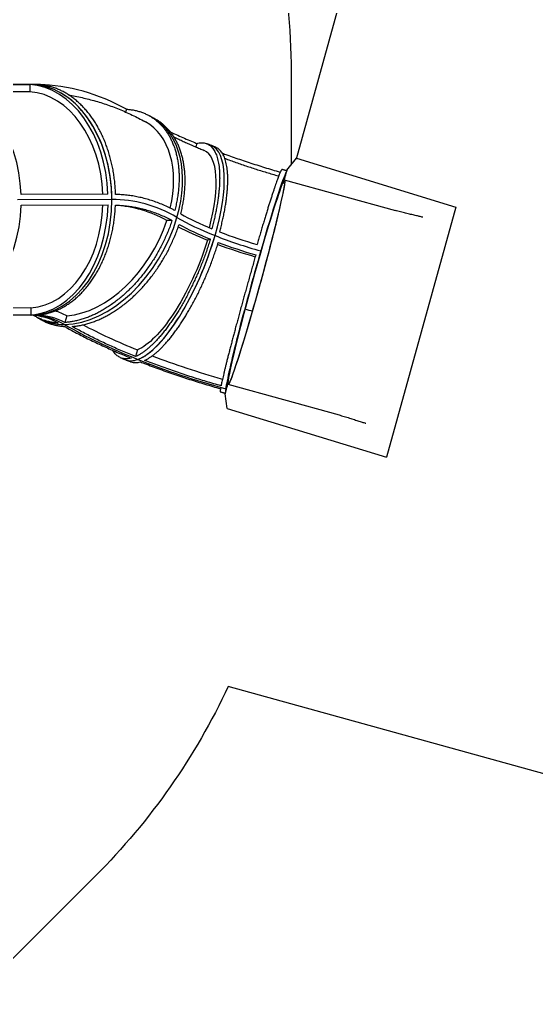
# Model space of a CAD drawing. Header units: millimetres. Extents: x -7616 to 421613, y 91067 to 341353.
# Drawn here: x 186994 to 188930, y 172607 to 176240 of the extents above; entities that cross this region are included whole.
import ezdxf

# ---------------------------------------------------------------- set-up
doc = ezdxf.new("R2010")
doc.units = ezdxf.units.MM
doc.header["$LTSCALE"] = 500
doc.header["$MEASUREMENT"] = 0
doc.linetypes.add('H0', pattern=[0.3, 0.2, -0.1])
doc.layers.add('e-plan', color=9, linetype='CONTINUOUS')

# ---------------------------------------------------------------- blocks, each defined once
blk = doc.blocks.new('A$C633402C3')
at = {"layer": 'e-plan'}
for p, q in [((113741.2, 84564), (113387.6, 84562.5)), ((113741.2, 84564), (113387.6, 84562.5)), ((113416, 84562.1), (113741.3, 84563.6)), ((113741.3, 84563.6), (113741.4, 84536.5)), ((113741.4, 84536.5), (113509.1, 84535.5)), ((114102.9, 84471.3), (114099.9, 84460.8)), ((114366.6, 84343.2), (114362.8, 84330.1)), ((114704, 84242.9), (114740.1, 84287.5)), ((114698.3, 84224.5), (114698.7, 84225.8)), ((114694.1, 84206.9), (115110.7, 84091.7)), ((114034, 84153.3), (113708.7, 84151.9)), ((114048.5, 84133.4), (113695, 84131.8)), ((114048.5, 84133.4), (113695, 84131.8)), ((113708.9, 84111.7), (114034.1, 84113.1)), ((115336.3, 84104), (115077.4, 83167.8)), ((114273.5, 84054.8), (114254.4, 84054.7)), ((114417.3, 83984.3), (114406.6, 83980.6)), ((114604.8, 83932), (114606, 83940.7)), ((114606, 83940.7), (114604.8, 83932)), ((113744.8, 83727.3), (113512.2, 83726.3)), ((113744.8, 83727.3), (113744.9, 83700.5)), ((113744.9, 83700), (113391.4, 83698.5)), ((113744.9, 83700), (113391.4, 83698.5)), ((113744.9, 83700.5), (113419.7, 83699.1)), ((113880.1, 83697.9), (113872.8, 83672.7)), ((114144.8, 83569.8), (114137.6, 83544.9)), ((114475, 83424.1), (114483.5, 83453.7)), ((114483.5, 83453.7), (114475, 83424.1)), ((114476.6, 83422.9), (114477, 83424.3)), ((114482.4, 83441.5), (114899, 83326.3)), ((114480.1, 83351), (114472.4, 83405.5))]:
    blk.add_line(p, q, dxfattribs=at)
for points in [[(112408.3, 87794), (114324.7, 90726.8), (115443.2, 89963.9), (116811, 89079.5), (116789.2, 89045.9), (116811.5, 89030.7), (114872.7, 86081.9), (114628.5, 85704.1), (114625.6, 85705.9), (114532, 85563.5, -0.097766), (114719.6, 84613.1), (114719.6, 84262.2)], [(116741.1, 81686), (114484.5, 82310.1, -0.087069), (113987.2, 81600.4), (113107.4, 80720.7, -0.013649), (113008.3, 80626.8, -0.359932), (110113.2, 79736.6), (109653.1, 79927.2, -0.045406), (109271.8, 80127.4, -0.112995), (108326.3, 80720.6), (107601.3, 81445.6, -0.023722), (107399.1, 81436), (106556.1, 81436, -0.414214), (104421.7, 83570.3), (104421.7, 84413.3, -0.204246), (105078, 85953.1, -0.043347), (105055.5, 86211.9), (105055.5, 87054.9, -0.355405), (106251.1, 88524.5, -0.21561), (107377.5, 89033.9), (108177.5, 89034, -0.334458), (109619.2, 87948.2, -0.047852), (110094.6, 87993.8), (111338.8, 87993.8, -0.099345), (112303.7, 87800.2)]]:
    blk.add_lwpolyline(points, format="xyb", dxfattribs=at)
for points in [[(114739.5, 84285.5), (115006.6, 85251.3), (117533.9, 84552.4)], [(114740.1, 84287.5), (115336.4, 84104.6)], [(114480.1, 83351), (115076.5, 83168)]]:
    blk.add_lwpolyline(points, dxfattribs=at)
for centre, major_axis, ratio, start_param, end_param in [((113403.6, 84130.5), (-1.9, 432), 0.707107, 4.758702, 6.236357), ((113743.1, 84132), (1.9, -432), 0.707107, 1.570796, 3.141593), ((113743.1, 84132), (-1.9, 432), 0.707107, 4.712389, 6.283185), ((113728.9, 84132), (1.9, -432), 0.707107, 1.617109, 3.094765), ((113761.1, 83232.1), (-5.9, 1331.5), 0.707107, 5.905507, 6.26391), ((113729.1, 84132), (1.8, -405), 0.707107, 1.620199, 3.09219), ((113986.9, 84064.6), (-216.7, -373.7), 0.653281, 1.936286, 3.141593), ((113986.9, 84064.6), (-216.7, -373.7), 0.653281, 1.936286, 3.141593), ((113973.7, 84072), (-203.2, -350.4), 0.653281, 2.009541, 3.154448), ((114260.9, 83934), (-160.2, -401.2), 0.332955, 1.861861, 3.141593), ((114260.9, 83934), (160.2, 401.2), 0.332955, 5.003453, 6.283185), ((114243.5, 83941), (-150.2, -376.1), 0.332955, 1.93224, 3.138911), ((114590.1, 83823.7), (115.2, 416.4), 0.03806, 0.147847, 1.296578), ((114698.9, 84224.3), (-4.8, -17.3), 0.03806, 4.71239, 6.283185), ((114699.3, 84225.6), (-4.8, -17.3), 0.03806, 3.22886, 4.71239), ((114590.1, 83823.7), (106.6, 385.5), 0.03806, 3.262253, 6.162523), ((114590.1, 83823.7), (-106.6, -385.5), 0.03806, 1.296578, 2.867375), ((114590.1, 83823.7), (-106.6, -385.5), 0.03806, 3.262255, 4.438171), ((114729.9, 84437.4), (864.8, -249.2), 0.270598, 4.742769, 4.751934), ((114729.9, 84437.4), (864.8, -249.2), 0.270598, 4.742769, 4.751934), ((114590.1, 83823.7), (-106.6, -385.5), 0.03806, 2.867375, 3.02093), ((113403.6, 84130.5), (1.9, -432), 0.707107, 0.046313, 1.523968), ((113728.9, 84131.7), (1.8, -405), 0.707107, 0.049403, 1.521394), ((113743.1, 84132), (1.9, -432), 0.707107, 0, 1.570796), ((113743.1, 84132), (1.9, -432), 0.707107, 0, 1.570796), ((113728.9, 84132), (1.9, -432), 0.707107, 0.046313, 1.523968), ((114052.5, 83233.4), (4, -900), 0.707107, 2.748894, 3.141593), ((114052.5, 83233.4), (4, -900), 0.707107, 2.748894, 3.141593), ((114038.4, 83251.8), (3.8, -860), 0.707107, 2.772151, 3.096564), ((114628.6, 84085.9), (-450.2, 129.7), 0.270598, 0.854458, 1.174937), ((115318.9, 84108.7), (15.3, 9.7), 0.992398, 5.454021, 5.485697), ((113986.9, 84064.6), (-216.7, -373.7), 0.653281, 0.36549, 1.936286), ((113986.9, 84064.6), (-216.7, -373.7), 0.653281, 0.36549, 1.936286), ((113973.7, 84072), (-203.2, -350.4), 0.653281, 0.414893, 1.886883), ((114623.3, 84067.4), (449.7, -129.6), 0.270598, 3.966536, 4.359235), ((114623.3, 84067.4), (-449.7, 129.6), 0.270598, 0.824944, 1.217643), ((114617.9, 84048.9), (450.2, -129.7), 0.270598, 4.009242, 4.329721), ((114260.9, 83934), (-160.2, -401.2), 0.332955, 0.291064, 1.861861), ((114260.9, 83934), (160.2, 401.2), 0.332955, 3.432657, 5.003453), ((114603.8, 84048.8), (-457.1, 131.7), 0.270598, 0.91593, 1.203924), ((114623.3, 84067.4), (449.7, -129.6), 0.270598, 4.359235, 4.751934), ((114623.3, 84067.4), (-449.7, 129.6), 0.270598, 1.217643, 1.610342), ((114628.6, 84085.9), (-450.2, 129.7), 0.270598, 1.247157, 1.567636), ((114609.9, 84045.9), (-457.1, 131.7), 0.270598, 1.2801, 1.59524), ((114617.9, 84048.9), (450.2, -129.7), 0.270598, 4.401941, 4.72242), ((114590.1, 83823.7), (115.2, 416.4), 0.03806, 1.296578, 2.867375), ((114590.1, 83823.7), (-106.6, -385.5), 0.03806, 4.438171, 6.008967), ((113766.5, 83250.6), (2.1, -475.7), 0.707107, 2.79095, 2.927451), ((114590.1, 83823.7), (-106.6, -385.5), 0.03806, 0.120661, 1.296578), ((114623.3, 84067.4), (1249.2, -359.9), 0.270598, 4.729378, 4.751934), ((114623.3, 84067.4), (-1249.2, 359.9), 0.270598, 1.587786, 1.610342), ((113747, 83232), (2.1, -468), 0.707107, 2.748894, 3.141593), ((113747, 83232), (2.1, -468), 0.707107, 2.748894, 3.141593), ((113732.9, 83232), (-2.1, 468.5), 0.707107, 5.920001, 6.236823), ((113761.1, 83232.1), (-2.1, 468.5), 0.707107, 5.933192, 6.253671), ((113986.9, 84064.6), (-216.7, -373.7), 0.653281, 0, 0.36549), ((113986.9, 84064.6), (-216.7, -373.7), 0.653281, 0, 0.36549), ((114508.1, 83667.8), (-864.8, 249.2), 0.270598, 0.824944, 1.217643), ((114508.1, 83667.8), (-864.8, 249.2), 0.270598, 0.824944, 1.217643), ((114501.3, 83693.1), (-826.4, 238.1), 0.270598, 0.906272, 1.203924), ((114260.9, 83934), (-160.2, -401.2), 0.332955, 0, 0.291064), ((114260.9, 83934), (160.2, 401.2), 0.332955, 3.141593, 3.432657), ((114508.1, 83667.8), (-864.8, 249.2), 0.270598, 1.217643, 1.610342), ((114508.1, 83667.8), (-864.8, 249.2), 0.270598, 1.217643, 1.610342), ((114507.4, 83690.2), (-826.4, 238.1), 0.270598, 1.268271, 1.59464), ((114590.1, 83823.7), (-106.6, -385.5), 0.03806, 6.008967, 6.162525), ((114477.3, 83422.8), (-4.8, -17.3), 0.03806, 4.71239, 6.19592), ((114590.1, 83823.7), (115.2, 416.4), 0.03806, 2.867375, 2.993748), ((114477.6, 83424.1), (4.8, 17.3), 0.03806, 0, 1.570797)]:
    blk.add_ellipse(centre, major_axis=major_axis, ratio=ratio, start_param=start_param, end_param=end_param, dxfattribs=at)
for points, knots in [([(113798.9, 84562.4), (113795.1, 84562.6), (113791.2, 84562.8), (113783.5, 84563.2), (113779.7, 84563.4), (113772, 84563.6), (113768.1, 84563.7), (113760.4, 84563.9), (113756.6, 84564), (113748.9, 84564), (113745, 84564), (113741.2, 84564)], [0.24190226, 0.24190226, 0.24190226, 0.24190226, 0.25117478, 0.25117478, 0.2604473, 0.2604473, 0.26971981, 0.26971981, 0.27899233, 0.27899233, 0.28826485, 0.28826485, 0.28826485, 0.28826485]), ([(114062.3, 84151.8), (114062.3, 84152.4), (114062.3, 84153), (114062.1, 84160.5), (114061.7, 84167.6), (114060.8, 84181.7), (114060.3, 84188.9), (114058.9, 84203.2), (114058, 84210.3), (114056.1, 84224.6), (114055, 84231.7), (114052.6, 84245.7), (114051.2, 84252.6), (114048.4, 84266.2), (114046.8, 84272.9), (114043.6, 84285.9), (114041.9, 84292.3), (114038.3, 84304.6), (114036.4, 84310.8), (114032.3, 84323.3), (114030.1, 84329.6), (114025.5, 84342.2), (114023, 84348.4), (114017.8, 84360.8), (114015.1, 84367), (114009.5, 84379), (114006.5, 84384.9), (114000.5, 84396.5), (113997.4, 84402.2), (113991, 84413.1), (113987.8, 84418.4), (113981.2, 84428.7), (113977.9, 84433.6), (113971.3, 84443), (113967.9, 84447.7), (113960.7, 84457), (113956.9, 84461.6), (113949.2, 84470.6), (113945.2, 84475), (113937.1, 84483.6), (113932.9, 84487.8), (113924.4, 84495.8), (113920.1, 84499.7), (113911.3, 84507.1), (113906.9, 84510.6), (113898, 84517.2), (113893.6, 84520.4), (113884.8, 84526.2), (113880.4, 84529), (113871.7, 84534), (113867.2, 84536.5), (113858, 84541.1), (113853.3, 84543.3), (113843.7, 84547.4), (113838.8, 84549.4), (113828.9, 84552.8), (113823.9, 84554.4), (113813.8, 84557.2), (113808.8, 84558.4), (113798.7, 84560.5), (113793.6, 84561.3), (113783.6, 84562.7), (113778.6, 84563.1), (113773.6, 84563.4), (113773.5, 84563.5), (113773.4, 84563.5)], [1937.634468, 1937.634468, 1937.634468, 1937.634468, 1939.366083, 1939.366083, 1959.359835, 1959.359835, 1979.353587, 1979.353587, 1999.347339, 1999.347339, 2019.341091, 2019.341091, 2039.334842, 2039.334842, 2059.328594, 2059.328594, 2079.322346, 2079.322346, 2099.315647, 2099.315647, 2119.308948, 2119.308948, 2139.30225, 2139.30225, 2159.295551, 2159.295551, 2179.288852, 2179.288852, 2199.282153, 2199.282153, 2219.275454, 2219.275454, 2239.268755, 2239.268755, 2259.26178, 2259.26178, 2279.254804, 2279.254804, 2299.247828, 2299.247828, 2319.240852, 2319.240852, 2339.233876, 2339.233876, 2359.2269, 2359.2269, 2379.219924, 2379.219924, 2399.212949, 2399.212949, 2419.205815, 2419.205815, 2439.198681, 2439.198681, 2459.191548, 2459.191548, 2479.184414, 2479.184414, 2499.177281, 2499.177281, 2519.170147, 2519.170147, 2539.163014, 2539.163014, 2539.554949, 2539.554949, 2539.554949, 2539.554949]), ([(113887.7, 84524.3), (113889.2, 84524), (113890.7, 84523.8), (113900.7, 84522.1), (113909.3, 84520.5), (113926.4, 84517), (113934.9, 84515.2), (113952, 84511.2), (113960.5, 84509.1), (113977.4, 84504.6), (113985.8, 84502.2), (114002.7, 84497.2), (114011.1, 84494.6), (114027.8, 84489.1), (114036.2, 84486.2), (114052.8, 84480.1), (114061.1, 84476.9), (114077.6, 84470.4), (114085.8, 84466.9), (114102.2, 84459.8), (114110.3, 84456.2), (114126.6, 84448.6), (114134.6, 84444.6), (114150.7, 84436.5), (114158.7, 84432.3), (114169.1, 84426.7), (114171.5, 84425.4), (114173.9, 84424)], [93.02057, 93.02057, 93.02057, 93.02057, 98.086157, 98.086157, 127.515268, 127.515268, 156.993561, 156.993561, 186.529348, 186.529348, 216.130715, 216.130715, 245.805477, 245.805477, 275.561131, 275.561131, 305.404813, 305.404813, 335.343239, 335.343239, 365.382656, 365.382656, 395.52878, 395.52878, 425.78674, 425.78674, 435.067262, 435.067262, 435.067262, 435.067262]), ([(114102.9, 84471.3), (114103, 84471.3), (114103.1, 84471.3), (114108, 84471), (114112.8, 84470.6), (114122.5, 84469.4), (114127.3, 84468.6), (114136.9, 84466.7), (114141.6, 84465.5), (114150.9, 84463), (114155.5, 84461.5), (114164.5, 84458.3), (114168.9, 84456.5), (114177.4, 84452.7), (114181.5, 84450.7), (114189.5, 84446.4), (114193.3, 84444.1), (114200.7, 84439.4), (114204.4, 84436.9), (114211.7, 84431.5), (114215.3, 84428.6), (114222.4, 84422.4), (114225.9, 84419.2), (114232.7, 84412.4), (114236, 84408.8), (114242.4, 84401.4), (114245.5, 84397.5), (114251.4, 84389.5), (114254.2, 84385.5), (114259.6, 84377.1), (114262.1, 84372.9), (114266.8, 84364.3), (114269.1, 84359.9), (114273.2, 84351.2), (114275.3, 84346.7), (114279.1, 84337.2), (114281, 84332.3), (114284.4, 84322.2), (114286.1, 84316.9), (114289.1, 84306.2), (114290.5, 84300.8), (114292.9, 84289.6), (114294, 84283.9), (114296, 84272.5), (114296.8, 84266.7), (114298.2, 84255.1), (114298.7, 84249.2), (114299.6, 84237.7), (114299.9, 84231.9), (114300.2, 84220.5), (114300.2, 84214.6), (114300.1, 84202.6), (114299.9, 84196.4), (114299.2, 84183.8), (114298.7, 84177.4), (114297.5, 84164.4), (114296.7, 84157.9), (114294.9, 84144.7), (114293.9, 84138.1), (114291.5, 84124.8), (114290.2, 84118.2), (114287.4, 84105.1), (114285.9, 84098.6), (114284.3, 84092.1), (114284.2, 84092), (114284.2, 84091.8)], [19.600922, 19.600922, 19.600922, 19.600922, 19.992056, 19.992056, 39.984112, 39.984112, 59.976168, 59.976168, 79.968224, 79.968224, 99.96028, 99.96028, 119.952336, 119.952336, 139.944393, 139.944393, 159.936449, 159.936449, 179.929657, 179.929657, 199.922865, 199.922865, 219.916072, 219.916072, 239.90928, 239.90928, 259.902488, 259.902488, 279.895696, 279.895696, 299.888904, 299.888904, 319.882112, 319.882112, 339.877344, 339.877344, 359.872577, 359.872577, 379.867809, 379.867809, 399.863041, 399.863041, 419.858274, 419.858274, 439.853506, 439.853506, 459.848738, 459.848738, 479.843971, 479.843971, 499.842497, 499.842497, 519.841023, 519.841023, 539.839549, 539.839549, 559.838075, 559.838075, 579.836601, 579.836601, 599.835127, 599.835127, 619.833653, 619.833653, 620.231169, 620.231169, 620.231169, 620.231169]), ([(114203.6, 84438.3), (114202.5, 84438.9), (114201.5, 84439.5), (114199.3, 84440.8), (114198.2, 84441.4), (114196.1, 84442.6), (114195, 84443.2), (114192.8, 84444.5), (114191.7, 84445.1), (114189.6, 84446.3), (114188.5, 84446.9), (114187.4, 84447.5)], [6.17875108, 6.17875108, 6.17875108, 6.17875108, 6.1818155, 6.1818155, 6.18487992, 6.18487992, 6.18794433, 6.18794433, 6.19100875, 6.19100875, 6.19407317, 6.19407317, 6.19407317, 6.19407317]), ([(114213.6, 84432.6), (114212.9, 84433), (114212.2, 84433.4), (114210.9, 84434.1), (114210.2, 84434.5), (114208.9, 84435.3), (114208.2, 84435.7), (114206.9, 84436.4), (114206.2, 84436.8), (114204.9, 84437.5), (114204.3, 84437.9), (114203.6, 84438.3)], [2.26257788, 2.26257788, 2.26257788, 2.26257788, 2.26729891, 2.26729891, 2.27201993, 2.27201993, 2.27674096, 2.27674096, 2.28146198, 2.28146198, 2.28618301, 2.28618301, 2.28618301, 2.28618301]), ([(114306.6, 84079.2), (114306.6, 84079.3), (114306.6, 84079.4), (114308.3, 84086), (114309.8, 84092.5), (114312.6, 84105.6), (114313.9, 84112.2), (114316.3, 84125.4), (114317.3, 84132), (114319.1, 84145.2), (114319.9, 84151.7), (114321.2, 84164.7), (114321.7, 84171), (114322.4, 84183.6), (114322.6, 84189.8), (114322.8, 84201.8), (114322.8, 84207.7), (114322.5, 84219), (114322.3, 84224.8), (114321.5, 84236.3), (114321, 84242.1), (114319.6, 84253.7), (114318.8, 84259.5), (114317, 84270.9), (114315.9, 84276.5), (114313.5, 84287.7), (114312.1, 84293.1), (114309.2, 84303.8), (114307.6, 84309), (114304.2, 84319.1), (114302.4, 84324), (114298.6, 84333.4), (114296.7, 84337.9), (114292.6, 84346.5), (114290.4, 84350.8), (114285.7, 84359.4), (114283.3, 84363.6), (114278, 84371.9), (114275.2, 84376), (114269.4, 84383.9), (114266.4, 84387.7), (114260.1, 84395.1), (114256.9, 84398.6), (114250.2, 84405.4), (114246.7, 84408.6), (114239.7, 84414.7), (114236.2, 84417.5), (114229, 84422.9), (114225.4, 84425.4), (114219.1, 84429.4), (114216.4, 84431), (114213.6, 84432.6)], [1299.178871, 1299.178871, 1299.178871, 1299.178871, 1299.570367, 1299.570367, 1319.562793, 1319.562793, 1339.555219, 1339.555219, 1359.547646, 1359.547646, 1379.540072, 1379.540072, 1399.532498, 1399.532498, 1419.524925, 1419.524925, 1439.517351, 1439.517351, 1459.510962, 1459.510962, 1479.504572, 1479.504572, 1499.498183, 1499.498183, 1519.491793, 1519.491793, 1539.485404, 1539.485404, 1559.479014, 1559.479014, 1579.472624, 1579.472624, 1599.466235, 1599.466235, 1619.46043, 1619.46043, 1639.454626, 1639.454626, 1659.448821, 1659.448821, 1679.443017, 1679.443017, 1699.437212, 1699.437212, 1719.431407, 1719.431407, 1739.425603, 1739.425603, 1759.419798, 1759.419798, 1773.994373, 1773.994373, 1773.994373, 1773.994373]), ([(114267.6, 84386), (114272.7, 84383.7), (114277.7, 84381.4), (114291.1, 84375.4), (114299.6, 84371.6), (114316.5, 84364.2), (114325.1, 84360.5), (114342.1, 84353.3), (114350.6, 84349.7), (114361.5, 84345.2), (114364, 84344.2), (114366.6, 84343.2)], [2413.697606, 2413.697606, 2413.697606, 2413.697606, 2430.902515, 2430.902515, 2459.045579, 2459.045579, 2487.188643, 2487.188643, 2515.331707, 2515.331707, 2523.784719, 2523.784719, 2523.784719, 2523.784719]), ([(114281, 84367.3), (114284.3, 84365.6), (114287.7, 84364), (114296.5, 84359.8), (114301.9, 84357.3), (114312.9, 84352.1), (114318.5, 84349.6), (114329.9, 84344.4), (114335.7, 84341.8), (114347.5, 84336.7), (114353.5, 84334.1), (114365.6, 84328.9), (114371.7, 84326.2), (114383.3, 84321.4), (114388.6, 84319.2), (114394, 84317)], [122.656748, 122.656748, 122.656748, 122.656748, 136.725223, 136.725223, 158.565254, 158.565254, 180.576897, 180.576897, 202.747165, 202.747165, 225.063586, 225.063586, 247.51422, 247.51422, 266.729619, 266.729619, 266.729619, 266.729619]), ([(114366.6, 84343.2), (114366.6, 84343.2), (114366.7, 84343.2), (114369.4, 84344), (114372.1, 84344.5), (114377.5, 84345.4), (114380.1, 84345.6), (114385.3, 84345.8), (114387.9, 84345.7), (114392.9, 84345.2), (114395.3, 84344.8), (114400, 84343.6), (114402.3, 84342.8), (114406.6, 84341), (114408.7, 84339.9), (114412.7, 84337.5), (114414.6, 84336.2), (114418.2, 84333.3), (114420, 84331.7), (114423.5, 84328.1), (114425.2, 84326.1), (114428.5, 84321.8), (114430.1, 84319.4), (114433.1, 84314.4), (114434.5, 84311.7), (114437.3, 84306), (114438.5, 84303), (114440.9, 84296.8), (114442, 84293.5), (114444, 84286.8), (114444.9, 84283.3), (114446.6, 84276.2), (114447.3, 84272.5), (114448.6, 84265.2), (114449.2, 84261.3), (114450.2, 84253.2), (114450.6, 84249), (114451.4, 84240.2), (114451.6, 84235.6), (114452, 84226.1), (114452.1, 84221.3), (114452.2, 84211.3), (114452.1, 84206.2), (114451.8, 84195.8), (114451.5, 84190.5), (114450.9, 84179.9), (114450.4, 84174.5), (114449.5, 84163.8), (114448.9, 84158.4), (114447.7, 84147.8), (114447, 84142.3), (114445.4, 84130.9), (114444.5, 84125), (114442.6, 84113.1), (114441.5, 84106.9), (114439.2, 84094.5), (114437.9, 84088.2), (114435.3, 84075.4), (114433.9, 84069), (114430.9, 84056.1), (114429.4, 84049.6), (114426.1, 84036.7), (114424.5, 84030.2), (114422.7, 84023.8), (114422.7, 84023.6), (114422.6, 84023.5)], [659.433236, 659.433236, 659.433236, 659.433236, 659.833006, 659.833006, 679.833833, 679.833833, 699.834661, 699.834661, 719.835488, 719.835488, 739.836316, 739.836316, 759.837143, 759.837143, 779.83797, 779.83797, 799.838798, 799.838798, 819.840569, 819.840569, 839.842341, 839.842341, 859.844113, 859.844113, 879.845884, 879.845884, 899.847656, 899.847656, 919.849428, 919.849428, 939.851199, 939.851199, 959.852971, 959.852971, 979.850467, 979.850467, 999.847963, 999.847963, 1019.845459, 1019.845459, 1039.842956, 1039.842956, 1059.840452, 1059.840452, 1079.837948, 1079.837948, 1099.835444, 1099.835444, 1119.832941, 1119.832941, 1139.821779, 1139.821779, 1159.810617, 1159.810617, 1179.799456, 1179.799456, 1199.788294, 1199.788294, 1219.777133, 1219.777133, 1239.765971, 1239.765971, 1259.75481, 1259.75481, 1260.142728, 1260.142728, 1260.142728, 1260.142728]), ([(114421.1, 84335.2), (114420, 84335.6), (114418.8, 84336.1), (114416.5, 84337), (114415.4, 84337.5), (114413.1, 84338.4), (114412, 84338.9), (114409.7, 84339.8), (114408.6, 84340.2), (114406.3, 84341.2), (114405.2, 84341.6), (114404.1, 84342.1)], [1.89348393, 1.89348393, 1.89348393, 1.89348393, 1.89864647, 1.89864647, 1.90380901, 1.90380901, 1.90897155, 1.90897155, 1.9141341, 1.9141341, 1.91929664, 1.91929664, 1.91929664, 1.91929664]), ([(114436.7, 84329), (114435.7, 84329.4), (114434.6, 84329.8), (114432.5, 84330.7), (114431.5, 84331.1), (114429.4, 84331.9), (114428.4, 84332.3), (114426.3, 84333.1), (114425.3, 84333.5), (114423.2, 84334.4), (114422.2, 84334.8), (114421.1, 84335.2)], [1.87024165, 1.87024165, 1.87024165, 1.87024165, 1.87489011, 1.87489011, 1.87953856, 1.87953856, 1.88418702, 1.88418702, 1.88883547, 1.88883547, 1.89348393, 1.89348393, 1.89348393, 1.89348393]), ([(114452.2, 84011.7), (114452.2, 84011.8), (114452.2, 84011.9), (114454, 84018.4), (114455.7, 84024.8), (114458.9, 84037.7), (114460.5, 84044.2), (114463.5, 84057.1), (114464.9, 84063.5), (114467.6, 84076.3), (114468.9, 84082.6), (114471.2, 84095), (114472.3, 84101.2), (114474.3, 84113.1), (114475.2, 84119), (114476.9, 84130.3), (114477.6, 84135.8), (114478.9, 84146.4), (114479.5, 84151.8), (114480.5, 84162.5), (114481, 84167.8), (114481.7, 84178.4), (114482, 84183.7), (114482.4, 84194), (114482.5, 84199.1), (114482.6, 84209.1), (114482.5, 84213.9), (114482.3, 84223.3), (114482, 84227.9), (114481.4, 84236.7), (114481, 84240.9), (114480.1, 84249), (114479.6, 84252.8), (114478.4, 84260.1), (114477.8, 84263.7), (114476.2, 84270.7), (114475.4, 84274.2), (114473.5, 84280.9), (114472.5, 84284.1), (114470.3, 84290.3), (114469.1, 84293.3), (114466.5, 84298.9), (114465.1, 84301.6), (114462.2, 84306.5), (114460.7, 84308.9), (114457.6, 84313.1), (114456, 84315.1), (114452.7, 84318.6), (114451, 84320.2), (114447.5, 84323), (114445.7, 84324.3), (114441.8, 84326.7), (114439.8, 84327.7), (114437.4, 84328.8), (114437.1, 84328.9), (114436.7, 84329)], [1299.178871, 1299.178871, 1299.178871, 1299.178871, 1299.570367, 1299.570367, 1319.562793, 1319.562793, 1339.555219, 1339.555219, 1359.547646, 1359.547646, 1379.540072, 1379.540072, 1399.532498, 1399.532498, 1419.524925, 1419.524925, 1439.517351, 1439.517351, 1459.510962, 1459.510962, 1479.504572, 1479.504572, 1499.498183, 1499.498183, 1519.491793, 1519.491793, 1539.485404, 1539.485404, 1559.479014, 1559.479014, 1579.472624, 1579.472624, 1599.466235, 1599.466235, 1619.46043, 1619.46043, 1639.454626, 1639.454626, 1659.448821, 1659.448821, 1679.443017, 1679.443017, 1699.437212, 1699.437212, 1719.431407, 1719.431407, 1739.425603, 1739.425603, 1759.419798, 1759.419798, 1779.413865, 1779.413865, 1799.407931, 1799.407931, 1802.561011, 1802.561011, 1802.561011, 1802.561011]), ([(114462.2, 84306.5), (114468, 84304.3), (114473.7, 84302.3), (114488, 84297.1), (114496.8, 84294), (114514.9, 84287.6), (114524.2, 84284.5), (114543, 84278.1), (114552.5, 84274.9), (114571.7, 84268.6), (114581.5, 84265.4), (114601, 84259.3), (114610.7, 84256.2), (114630.2, 84250.2), (114640, 84247.3), (114659.2, 84241.6), (114668.8, 84238.8), (114678.6, 84236), (114679, 84235.9), (114679.5, 84235.7)], [2299.822007, 2299.822007, 2299.822007, 2299.822007, 2318.330258, 2318.330258, 2346.473322, 2346.473322, 2374.616386, 2374.616386, 2402.75945, 2402.75945, 2430.902515, 2430.902515, 2459.045579, 2459.045579, 2487.188643, 2487.188643, 2515.331707, 2515.331707, 2516.612913, 2516.612913, 2516.612913, 2516.612913]), ([(114471.4, 84287.2), (114473.1, 84286.6), (114474.9, 84285.9), (114483.5, 84282.7), (114490.4, 84280.2), (114504.4, 84275.2), (114511.4, 84272.7), (114525.6, 84267.7), (114532.7, 84265.2), (114547.1, 84260.4), (114554.3, 84257.9), (114568.8, 84253.1), (114576.1, 84250.7), (114590.7, 84246), (114598, 84243.7), (114612.8, 84239.1), (114620.2, 84236.8), (114635, 84232.3), (114642.4, 84230), (114657.3, 84225.6), (114664.8, 84223.4), (114672.6, 84221.2), (114673, 84221.1), (114673.3, 84221)], [49.933133, 49.933133, 49.933133, 49.933133, 55.805568, 55.805568, 78.813727, 78.813727, 101.889334, 101.889334, 125.023908, 125.023908, 148.209277, 148.209277, 171.437539, 171.437539, 194.701019, 194.701019, 217.992233, 217.992233, 241.303845, 241.303845, 264.628625, 264.628625, 265.680898, 265.680898, 265.680898, 265.680898]), ([(114686, 84245.5), (114685.9, 84245.5), (114685.7, 84245.5), (114685.3, 84245.4), (114685, 84245.1), (114684.2, 84244.3), (114683.8, 84243.8), (114682.9, 84242.4), (114682.4, 84241.5), (114681.2, 84239.5), (114680.6, 84238.2), (114679.3, 84235.5), (114678.6, 84233.9), (114677.1, 84230.4), (114676.3, 84228.5), (114674.6, 84224.3), (114673.7, 84222), (114671.8, 84217.2), (114670.8, 84214.6), (114668.8, 84209.2), (114667.8, 84206.4), (114665.7, 84200.5), (114664.6, 84197.5), (114662.4, 84191.3), (114661.3, 84188), (114658.9, 84181.1), (114657.7, 84177.4), (114655.1, 84169.7), (114653.7, 84165.6), (114650.9, 84157.2), (114649.5, 84152.9), (114646.6, 84143.9), (114645.1, 84139.3), (114642.1, 84129.8), (114640.5, 84124.9), (114637.4, 84115.1), (114635.9, 84110.1), (114632.7, 84100.1), (114631.2, 84095.1), (114628.1, 84085.1), (114626.5, 84079.9), (114623.2, 84069.1), (114621.5, 84063.5), (114618, 84052), (114616.2, 84046.2), (114612.6, 84034.1), (114610.8, 84028), (114607.1, 84015.6), (114605.2, 84009.3), (114601.5, 83996.7), (114599.6, 83990.3), (114595.9, 83977.5), (114594, 83971.2), (114592.2, 83964.7), (114592.1, 83964.6), (114592.1, 83964.5)], [750.735659, 750.735659, 750.735659, 750.735659, 759.837143, 759.837143, 779.83797, 779.83797, 799.838798, 799.838798, 819.840569, 819.840569, 839.842341, 839.842341, 859.844113, 859.844113, 879.845884, 879.845884, 899.847656, 899.847656, 919.849428, 919.849428, 939.851199, 939.851199, 959.852971, 959.852971, 979.850467, 979.850467, 999.847963, 999.847963, 1019.845459, 1019.845459, 1039.842956, 1039.842956, 1059.840452, 1059.840452, 1079.837948, 1079.837948, 1099.835444, 1099.835444, 1119.832941, 1119.832941, 1139.821779, 1139.821779, 1159.810617, 1159.810617, 1179.799456, 1179.799456, 1199.788294, 1199.788294, 1219.777133, 1219.777133, 1239.765971, 1239.765971, 1259.75481, 1259.75481, 1260.142728, 1260.142728, 1260.142728, 1260.142728]), ([(114703.1, 84240.7), (114702.5, 84240.8), (114702, 84241), (114700.1, 84241.5), (114698.8, 84241.9), (114696.3, 84242.6), (114695, 84242.9), (114692.4, 84243.7), (114691.1, 84244), (114688.6, 84244.7), (114687.3, 84245.1), (114686, 84245.5)], [1.50362516, 1.50362516, 1.50362516, 1.50362516, 1.50589337, 1.50589337, 1.51100188, 1.51100188, 1.5161104, 1.5161104, 1.52121892, 1.52121892, 1.52632744, 1.52632744, 1.52632744, 1.52632744]), ([(114284.2, 84091.8), (114282, 84093), (114279.8, 84094.2), (114270.8, 84098.9), (114263.9, 84102.4), (114249.8, 84109), (114242.6, 84112.2), (114228.1, 84118.2), (114220.8, 84121.1), (114206.1, 84126.4), (114198.7, 84128.9), (114183.9, 84133.4), (114176.6, 84135.5), (114162, 84139.3), (114154.7, 84140.9), (114140.4, 84143.9), (114133.4, 84145.2), (114119.6, 84147.4), (114112.6, 84148.3), (114098.2, 84149.9), (114090.9, 84150.5), (114076.5, 84151.4), (114069.4, 84151.7), (114062.3, 84151.8)], [2681.442049, 2681.442049, 2681.442049, 2681.442049, 2691.128265, 2691.128265, 2720.516374, 2720.516374, 2749.904482, 2749.904482, 2779.292591, 2779.292591, 2808.6807, 2808.6807, 2838.068808, 2838.068808, 2867.456917, 2867.456917, 2896.845025, 2896.845025, 2926.186519, 2926.186519, 2955.528013, 2955.528013, 2983.262937, 2983.262937, 2983.262937, 2983.262937]), ([(113768.9, 83700.4), (113769, 83700.4), (113769.1, 83700.4), (113774.1, 83700.8), (113779, 83701.3), (113789.1, 83702.7), (113794.1, 83703.6), (113804.2, 83705.7), (113809.3, 83707), (113819.4, 83709.9), (113824.4, 83711.5), (113834.4, 83715.1), (113839.3, 83717), (113848.9, 83721.2), (113853.7, 83723.5), (113862.9, 83728.2), (113867.4, 83730.7), (113876.2, 83735.8), (113880.6, 83738.6), (113889.5, 83744.6), (113894, 83747.7), (113902.9, 83754.5), (113907.3, 83758), (113916.2, 83765.5), (113920.5, 83769.4), (113929.1, 83777.5), (113933.3, 83781.7), (113941.6, 83790.4), (113945.6, 83794.8), (113953.4, 83803.9), (113957.2, 83808.5), (113964.5, 83817.9), (113968, 83822.6), (113974.7, 83832.1), (113978.1, 83837), (113984.8, 83847.3), (113988, 83852.6), (113994.5, 83863.7), (113997.7, 83869.3), (114003.8, 83881), (114006.8, 83886.9), (114012.6, 83899), (114015.4, 83905.2), (114020.7, 83917.6), (114023.2, 83923.9), (114028, 83936.5), (114030.3, 83942.8), (114034.5, 83955.4), (114036.5, 83961.6), (114040.2, 83974), (114042, 83980.3), (114045.4, 83993.4), (114047, 84000.1), (114050, 84013.7), (114051.4, 84020.6), (114054, 84034.7), (114055.1, 84041.8), (114057.2, 84056), (114058.1, 84063.2), (114059.7, 84077.5), (114060.3, 84084.7), (114061.3, 84098.5), (114061.7, 84105.2), (114062, 84111.8)], [1299.178871, 1299.178871, 1299.178871, 1299.178871, 1299.570367, 1299.570367, 1319.562793, 1319.562793, 1339.555219, 1339.555219, 1359.547646, 1359.547646, 1379.540072, 1379.540072, 1399.532498, 1399.532498, 1419.524925, 1419.524925, 1439.517351, 1439.517351, 1459.510962, 1459.510962, 1479.504572, 1479.504572, 1499.498183, 1499.498183, 1519.491793, 1519.491793, 1539.485404, 1539.485404, 1559.479014, 1559.479014, 1579.472624, 1579.472624, 1599.466235, 1599.466235, 1619.46043, 1619.46043, 1639.454626, 1639.454626, 1659.448821, 1659.448821, 1679.443017, 1679.443017, 1699.437212, 1699.437212, 1719.431407, 1719.431407, 1739.425603, 1739.425603, 1759.419798, 1759.419798, 1779.413865, 1779.413865, 1799.407931, 1799.407931, 1819.401998, 1819.401998, 1839.396065, 1839.396065, 1859.390131, 1859.390131, 1879.384198, 1879.384198, 1898.445264, 1898.445264, 1898.445264, 1898.445264]), ([(114062, 84111.8), (114068.6, 84111.7), (114075.3, 84111.5), (114088.9, 84110.7), (114095.9, 84110), (114109.7, 84108.5), (114116.4, 84107.6), (114129.6, 84105.5), (114136.4, 84104.3), (114150, 84101.5), (114157, 84099.9), (114171, 84096.3), (114178.1, 84094.3), (114192.2, 84090), (114199.3, 84087.6), (114213.4, 84082.5), (114220.4, 84079.8), (114234.2, 84074), (114241.1, 84071), (114254.6, 84064.6), (114261.3, 84061.3), (114269.7, 84056.9), (114271.6, 84055.9), (114273.5, 84054.8)], [2236.218017, 2236.218017, 2236.218017, 2236.218017, 2262.137674, 2262.137674, 2290.233966, 2290.233966, 2318.330258, 2318.330258, 2346.473322, 2346.473322, 2374.616386, 2374.616386, 2402.75945, 2402.75945, 2430.902515, 2430.902515, 2459.045579, 2459.045579, 2487.188643, 2487.188643, 2515.331707, 2515.331707, 2523.784719, 2523.784719, 2523.784719, 2523.784719]), ([(115212.3, 84066.6), (115210.5, 84067.1), (115208.5, 84067.7), (115204.3, 84068.8), (115202, 84069.3), (115197.4, 84070.4), (115195, 84071), (115189.9, 84072.2), (115187.3, 84072.8), (115181.9, 84074.1), (115179.1, 84074.7), (115173.3, 84076.1), (115170.3, 84076.8), (115164.3, 84078.2), (115161.2, 84078.9), (115154.9, 84080.4), (115151.7, 84081.1), (115145.3, 84082.7), (115142, 84083.5), (115135.4, 84085.2), (115132.1, 84086), (115125.4, 84087.7), (115122.1, 84088.6), (115116.1, 84090.2), (115113.4, 84091), (115110.7, 84091.7)], [0, 0, 0, 0, 9.306747, 9.306747, 18.730394, 18.730394, 28.372136, 28.372136, 38.19448, 38.19448, 48.16608, 48.16608, 58.258898, 58.258898, 68.447901, 68.447901, 78.711038, 78.711038, 89.029313, 89.029313, 99.386785, 99.386785, 109.77035, 109.77035, 118.081779, 118.081779, 118.081779, 118.081779]), ([(114273.5, 84054.8), (114273.5, 84054.7), (114273.5, 84054.6), (114271.3, 84048), (114269.1, 84041.5), (114264.4, 84028.4), (114261.8, 84021.8), (114256.5, 84008.5), (114253.8, 84001.9), (114248, 83988.7), (114244.9, 83982.1), (114238.7, 83969.1), (114235.5, 83962.7), (114228.9, 83950.1), (114225.5, 83943.9), (114218.7, 83931.8), (114215.3, 83925.9), (114208.4, 83914.5), (114204.8, 83908.7), (114197.3, 83897.1), (114193.4, 83891.3), (114185.3, 83879.6), (114181.1, 83873.8), (114172.6, 83862.3), (114168.2, 83856.6), (114159.2, 83845.4), (114154.7, 83839.9), (114145.5, 83829.1), (114140.8, 83823.8), (114131.5, 83813.6), (114126.8, 83808.7), (114117.5, 83799.2), (114112.8, 83794.6), (114103.7, 83785.8), (114098.9, 83781.5), (114089.2, 83772.8), (114084.2, 83768.5), (114074, 83760.1), (114068.8, 83756), (114058.3, 83747.9), (114053, 83744.1), (114042.3, 83736.5), (114036.9, 83732.9), (114026.1, 83726), (114020.8, 83722.7), (114010.1, 83716.5), (114004.8, 83713.6), (113994.4, 83708.1), (113989.2, 83705.5), (113979.1, 83700.7), (113974, 83698.4), (113963.5, 83694), (113958.2, 83692), (113947.5, 83688.1), (113942, 83686.3), (113931.2, 83682.9), (113925.7, 83681.4), (113914.9, 83678.8), (113909.5, 83677.6), (113898.8, 83675.6), (113893.6, 83674.8), (113883.2, 83673.5), (113878.1, 83673), (113873, 83672.7), (113872.9, 83672.7), (113872.8, 83672.7)], [659.433236, 659.433236, 659.433236, 659.433236, 659.833006, 659.833006, 679.833833, 679.833833, 699.834661, 699.834661, 719.835488, 719.835488, 739.836316, 739.836316, 759.837143, 759.837143, 779.83797, 779.83797, 799.838798, 799.838798, 819.840569, 819.840569, 839.842341, 839.842341, 859.844113, 859.844113, 879.845884, 879.845884, 899.847656, 899.847656, 919.849428, 919.849428, 939.851199, 939.851199, 959.852971, 959.852971, 979.850467, 979.850467, 999.847963, 999.847963, 1019.845459, 1019.845459, 1039.842956, 1039.842956, 1059.840452, 1059.840452, 1079.837948, 1079.837948, 1099.835444, 1099.835444, 1119.832941, 1119.832941, 1139.821779, 1139.821779, 1159.810617, 1159.810617, 1179.799456, 1179.799456, 1199.788294, 1199.788294, 1219.777133, 1219.777133, 1239.765971, 1239.765971, 1259.75481, 1259.75481, 1260.142728, 1260.142728, 1260.142728, 1260.142728]), ([(113899.3, 83657.9), (113899.4, 83657.9), (113899.5, 83657.9), (113904.6, 83658.2), (113909.7, 83658.7), (113920, 83660), (113925.3, 83660.8), (113936, 83662.8), (113941.4, 83664), (113952.3, 83666.6), (113957.7, 83668.1), (113968.6, 83671.5), (113974, 83673.3), (113984.7, 83677.2), (113990, 83679.2), (114000.5, 83683.6), (114005.7, 83685.9), (114015.7, 83690.7), (114020.9, 83693.3), (114031.3, 83698.8), (114036.6, 83701.7), (114047.3, 83707.9), (114052.7, 83711.2), (114063.5, 83718.1), (114068.8, 83721.7), (114079.5, 83729.2), (114084.9, 83733.1), (114095.4, 83741.2), (114100.6, 83745.3), (114110.8, 83753.7), (114115.8, 83758), (114125.5, 83766.6), (114130.2, 83771), (114139.4, 83779.8), (114144.1, 83784.3), (114153.4, 83793.9), (114158.1, 83798.8), (114167.4, 83809), (114172.1, 83814.2), (114181.3, 83825), (114185.8, 83830.5), (114194.8, 83841.7), (114199.1, 83847.4), (114207.7, 83858.9), (114211.9, 83864.7), (114220, 83876.4), (114223.9, 83882.2), (114231.4, 83893.9), (114235, 83899.6), (114241.9, 83911), (114245.3, 83916.9), (114252.1, 83929), (114255.5, 83935.2), (114262.1, 83947.8), (114265.3, 83954.2), (114271.5, 83967.2), (114274.5, 83973.8), (114280.3, 83987), (114283.1, 83993.6), (114288.4, 84006.8), (114290.9, 84013.4), (114295.7, 84026.6), (114297.9, 84033.1), (114300, 84039.6), (114300.1, 84039.7), (114300.1, 84039.8)], [659.433236, 659.433236, 659.433236, 659.433236, 659.833006, 659.833006, 679.833833, 679.833833, 699.834661, 699.834661, 719.835488, 719.835488, 739.836316, 739.836316, 759.837143, 759.837143, 779.83797, 779.83797, 799.838798, 799.838798, 819.840569, 819.840569, 839.842341, 839.842341, 859.844113, 859.844113, 879.845884, 879.845884, 899.847656, 899.847656, 919.849428, 919.849428, 939.851199, 939.851199, 959.852971, 959.852971, 979.850467, 979.850467, 999.847963, 999.847963, 1019.845459, 1019.845459, 1039.842956, 1039.842956, 1059.840452, 1059.840452, 1079.837948, 1079.837948, 1099.835444, 1099.835444, 1119.832941, 1119.832941, 1139.821779, 1139.821779, 1159.810617, 1159.810617, 1179.799456, 1179.799456, 1199.788294, 1199.788294, 1219.777133, 1219.777133, 1239.765971, 1239.765971, 1259.75481, 1259.75481, 1260.142728, 1260.142728, 1260.142728, 1260.142728]), ([(114417.3, 83984.3), (114417.3, 83984.2), (114417.2, 83984.1), (114415.2, 83977.5), (114413.1, 83970.9), (114408.8, 83957.6), (114406.5, 83950.9), (114401.8, 83937.3), (114399.4, 83930.5), (114394.4, 83916.9), (114391.9, 83910.1), (114386.7, 83896.7), (114384, 83890), (114378.7, 83876.8), (114376, 83870.3), (114370.5, 83857.5), (114367.8, 83851.3), (114362.4, 83839.2), (114359.6, 83833), (114353.8, 83820.6), (114350.8, 83814.3), (114344.7, 83801.7), (114341.6, 83795.4), (114335.2, 83782.8), (114332, 83776.6), (114325.4, 83764.3), (114322.1, 83758.2), (114315.4, 83746.2), (114312, 83740.3), (114305.4, 83728.9), (114302, 83723.3), (114295.4, 83712.4), (114292.2, 83707.2), (114285.7, 83697.1), (114282.4, 83692.1), (114275.7, 83682), (114272.3, 83676.9), (114265.3, 83667), (114261.8, 83662.1), (114254.6, 83652.4), (114251.1, 83647.7), (114243.9, 83638.5), (114240.3, 83634), (114233.2, 83625.4), (114229.7, 83621.2), (114222.7, 83613.2), (114219.2, 83609.4), (114212.4, 83602.1), (114209.1, 83598.7), (114202.6, 83592.2), (114199.3, 83589), (114192.7, 83582.8), (114189.3, 83579.8), (114182.6, 83574), (114179.2, 83571.2), (114172.4, 83565.9), (114169.1, 83563.4), (114162.4, 83558.7), (114159.1, 83556.6), (114152.6, 83552.6), (114149.4, 83550.7), (114143.3, 83547.5), (114140.4, 83546.1), (114137.6, 83544.9)], [1299.178871, 1299.178871, 1299.178871, 1299.178871, 1299.570367, 1299.570367, 1319.562793, 1319.562793, 1339.555219, 1339.555219, 1359.547646, 1359.547646, 1379.540072, 1379.540072, 1399.532498, 1399.532498, 1419.524925, 1419.524925, 1439.517351, 1439.517351, 1459.510962, 1459.510962, 1479.504572, 1479.504572, 1499.498183, 1499.498183, 1519.491793, 1519.491793, 1539.485404, 1539.485404, 1559.479014, 1559.479014, 1579.472624, 1579.472624, 1599.466235, 1599.466235, 1619.46043, 1619.46043, 1639.454626, 1639.454626, 1659.448821, 1659.448821, 1679.443017, 1679.443017, 1699.437212, 1699.437212, 1719.431407, 1719.431407, 1739.425603, 1739.425603, 1759.419798, 1759.419798, 1779.413865, 1779.413865, 1799.407931, 1799.407931, 1819.401998, 1819.401998, 1839.396065, 1839.396065, 1859.390131, 1859.390131, 1879.384198, 1879.384198, 1898.445264, 1898.445264, 1898.445264, 1898.445264]), ([(114406.6, 83980.6), (114391.5, 83931.5), (114372.3, 83881.8), (114328.3, 83787.1), (114303.8, 83742.9), (114255.5, 83670.1), (114232.2, 83640.8), (114186.7, 83594.9), (114164.8, 83578.7), (114144.8, 83569.8)], [0, 0, 0, 0, 158.280577, 158.280577, 316.435729, 316.435729, 457.038505, 457.038505, 597.721347, 597.721347, 597.721347, 597.721347]), ([(114171.5, 83530.8), (114171.6, 83530.8), (114171.7, 83530.9), (114174.6, 83532.2), (114177.6, 83533.7), (114183.6, 83537.1), (114186.7, 83538.9), (114193.1, 83543), (114196.3, 83545.2), (114202.8, 83550), (114206.1, 83552.5), (114212.7, 83557.8), (114216, 83560.6), (114222.6, 83566.5), (114225.8, 83569.6), (114232.3, 83575.8), (114235.6, 83579.1), (114241.9, 83585.6), (114245.1, 83589.1), (114251.8, 83596.4), (114255.1, 83600.3), (114262, 83608.3), (114265.5, 83612.5), (114272.4, 83621.2), (114275.9, 83625.7), (114283, 83635), (114286.5, 83639.7), (114293.5, 83649.5), (114296.9, 83654.4), (114303.8, 83664.4), (114307.1, 83669.5), (114313.8, 83679.6), (114317, 83684.7), (114323.3, 83694.8), (114326.5, 83700.1), (114333, 83711), (114336.3, 83716.6), (114342.9, 83728.1), (114346.2, 83734), (114352.7, 83746), (114356, 83752.1), (114362.5, 83764.5), (114365.7, 83770.8), (114372, 83783.3), (114375.1, 83789.7), (114381.1, 83802.3), (114384.1, 83808.6), (114389.8, 83821.1), (114392.6, 83827.2), (114397.9, 83839.4), (114400.6, 83845.6), (114406, 83858.4), (114408.6, 83864.9), (114413.9, 83878.1), (114416.6, 83884.8), (114421.7, 83898.3), (114424.3, 83905.1), (114429.2, 83918.7), (114431.6, 83925.5), (114436.3, 83939.1), (114438.5, 83945.8), (114442.8, 83959.1), (114444.9, 83965.7), (114446.9, 83972.3), (114447, 83972.4), (114447, 83972.5)], [659.433236, 659.433236, 659.433236, 659.433236, 659.833006, 659.833006, 679.833833, 679.833833, 699.834661, 699.834661, 719.835488, 719.835488, 739.836316, 739.836316, 759.837143, 759.837143, 779.83797, 779.83797, 799.838798, 799.838798, 819.840569, 819.840569, 839.842341, 839.842341, 859.844113, 859.844113, 879.845884, 879.845884, 899.847656, 899.847656, 919.849428, 919.849428, 939.851199, 939.851199, 959.852971, 959.852971, 979.850467, 979.850467, 999.847963, 999.847963, 1019.845459, 1019.845459, 1039.842956, 1039.842956, 1059.840452, 1059.840452, 1079.837948, 1079.837948, 1099.835444, 1099.835444, 1119.832941, 1119.832941, 1139.821779, 1139.821779, 1159.810617, 1159.810617, 1179.799456, 1179.799456, 1199.788294, 1199.788294, 1219.777133, 1219.777133, 1239.765971, 1239.765971, 1259.75481, 1259.75481, 1260.142728, 1260.142728, 1260.142728, 1260.142728]), ([(114587.4, 83925.8), (114587.3, 83925.7), (114587.3, 83925.5), (114585.4, 83918.9), (114583.5, 83912.3), (114579.7, 83898.8), (114577.7, 83892), (114573.8, 83878.2), (114571.8, 83871.2), (114567.9, 83857.3), (114565.9, 83850.3), (114562, 83836.4), (114560, 83829.4), (114556.2, 83815.7), (114554.3, 83808.9), (114550.6, 83795.6), (114548.8, 83789.1), (114545.2, 83776.3), (114543.4, 83769.8), (114539.8, 83756.6), (114538, 83750), (114534.3, 83736.5), (114532.4, 83729.8), (114528.8, 83716.3), (114526.9, 83709.6), (114523.3, 83696.3), (114521.5, 83689.7), (114518, 83676.6), (114516.2, 83670.2), (114512.9, 83657.6), (114511.2, 83651.5), (114508, 83639.5), (114506.5, 83633.7), (114503.5, 83622.4), (114502, 83616.7), (114499, 83605.4), (114497.5, 83599.7), (114494.5, 83588.4), (114493, 83582.7), (114490.2, 83571.7), (114488.7, 83566.2), (114486, 83555.5), (114484.6, 83550.3), (114482, 83540.1), (114480.8, 83535.1), (114478.4, 83525.6), (114477.2, 83521), (114475, 83512.2), (114474, 83508), (114472, 83500), (114471, 83496), (114469.1, 83488.2), (114468.2, 83484.3), (114466.4, 83476.8), (114465.5, 83473.2), (114463.9, 83466.2), (114463.1, 83462.8), (114461.6, 83456.4), (114461, 83453.3), (114459.7, 83447.5), (114459.1, 83444.8), (114458, 83439.9), (114457.6, 83437.7), (114457.2, 83435.6)], [1299.178871, 1299.178871, 1299.178871, 1299.178871, 1299.570367, 1299.570367, 1319.562793, 1319.562793, 1339.555219, 1339.555219, 1359.547646, 1359.547646, 1379.540072, 1379.540072, 1399.532498, 1399.532498, 1419.524925, 1419.524925, 1439.517351, 1439.517351, 1459.510962, 1459.510962, 1479.504572, 1479.504572, 1499.498183, 1499.498183, 1519.491793, 1519.491793, 1539.485404, 1539.485404, 1559.479014, 1559.479014, 1579.472624, 1579.472624, 1599.466235, 1599.466235, 1619.46043, 1619.46043, 1639.454626, 1639.454626, 1659.448821, 1659.448821, 1679.443017, 1679.443017, 1699.437212, 1699.437212, 1719.431407, 1719.431407, 1739.425603, 1739.425603, 1759.419798, 1759.419798, 1779.413865, 1779.413865, 1799.407931, 1799.407931, 1819.401998, 1819.401998, 1839.396065, 1839.396065, 1859.390131, 1859.390131, 1879.384198, 1879.384198, 1898.445264, 1898.445264, 1898.445264, 1898.445264]), ([(113744.9, 83700), (113745, 83700), (113745.1, 83700), (113745.3, 83700), (113745.3, 83700), (113745.5, 83700), (113745.6, 83700), (113745.7, 83700), (113745.8, 83700), (113746, 83700), (113746.1, 83700), (113746.2, 83700)], [5.99492045, 5.99492045, 5.99492045, 5.99492045, 6.00419297, 6.00419297, 6.01346549, 6.01346549, 6.02273801, 6.02273801, 6.03201053, 6.03201053, 6.04128305, 6.04128305, 6.04128305, 6.04128305]), ([(113848.6, 83670.4), (113848.5, 83670.4), (113848.4, 83670.4), (113843.5, 83670.7), (113838.7, 83671.1), (113829, 83672.4), (113824.2, 83673.1), (113814.6, 83675.1), (113809.9, 83676.2), (113800.5, 83678.8), (113795.9, 83680.2), (113786.9, 83683.5), (113782.5, 83685.3), (113773.9, 83689.1), (113769.8, 83691.1), (113762.3, 83695.2), (113758.9, 83697.2), (113755.6, 83699.2)], [1299.178871, 1299.178871, 1299.178871, 1299.178871, 1299.570367, 1299.570367, 1319.562793, 1319.562793, 1339.555219, 1339.555219, 1359.547646, 1359.547646, 1379.540072, 1379.540072, 1399.532498, 1399.532498, 1419.524925, 1419.524925, 1437.039736, 1437.039736, 1437.039736, 1437.039736]), ([(113766.6, 83692.9), (113766.9, 83692.7), (113767.1, 83692.6), (113767.6, 83692.4), (113767.8, 83692.2), (113768.2, 83692), (113768.5, 83691.8), (113769, 83691.6), (113769.2, 83691.4), (113769.7, 83691.2), (113769.9, 83691), (113770.2, 83690.9)], [0.0757066, 0.0757066, 0.0757066, 0.0757066, 0.08145212, 0.08145212, 0.08719765, 0.08719765, 0.09294317, 0.09294317, 0.0986887, 0.0986887, 0.10443423, 0.10443423, 0.10443423, 0.10443423]), ([(113770.2, 83690.9), (113771.1, 83690.3), (113772.1, 83689.8), (113774.1, 83688.6), (113775, 83688.1), (113777, 83687), (113778, 83686.4), (113779.9, 83685.3), (113780.9, 83684.7), (113782.8, 83683.6), (113783.8, 83683), (113784.8, 83682.5)], [3.9970023, 3.9970023, 3.9970023, 3.9970023, 4.00080448, 4.00080448, 4.00460666, 4.00460666, 4.00840884, 4.00840884, 4.01221102, 4.01221102, 4.0160132, 4.0160132, 4.0160132, 4.0160132]), ([(113784.8, 83682.5), (113786, 83681.8), (113787.1, 83681.2), (113792.3, 83678.4), (113796.5, 83676.3), (113805, 83672.5), (113809.4, 83670.8), (113818.4, 83667.5), (113822.9, 83666.1), (113832.3, 83663.5), (113837, 83662.4), (113846.6, 83660.5), (113851.4, 83659.7), (113861, 83658.5), (113865.9, 83658), (113870.8, 83657.7), (113870.9, 83657.7), (113871, 83657.7)], [493.869485, 493.869485, 493.869485, 493.869485, 499.842497, 499.842497, 519.841023, 519.841023, 539.839549, 539.839549, 559.838075, 559.838075, 579.836601, 579.836601, 599.835127, 599.835127, 619.833653, 619.833653, 620.231169, 620.231169, 620.231169, 620.231169]), ([(113871, 83657.7), (113873.2, 83656.5), (113875.5, 83655.2), (113884.7, 83650.1), (113891.8, 83646.1), (113906.6, 83638.2), (113914.1, 83634.1), (113929.6, 83626.1), (113937.5, 83622), (113953.5, 83614), (113961.6, 83610), (113978, 83602), (113986.3, 83598), (114002.8, 83590.2), (114011.1, 83586.4), (114027.6, 83578.9), (114035.7, 83575.2), (114051.9, 83568.1), (114060.2, 83564.4), (114077.3, 83557.1), (114086.1, 83553.4), (114103.6, 83546.1), (114112.2, 83542.6), (114121, 83539)], [2681.442049, 2681.442049, 2681.442049, 2681.442049, 2691.128265, 2691.128265, 2720.516374, 2720.516374, 2749.904482, 2749.904482, 2779.292591, 2779.292591, 2808.6807, 2808.6807, 2838.068808, 2838.068808, 2867.456917, 2867.456917, 2896.845025, 2896.845025, 2926.186519, 2926.186519, 2955.528013, 2955.528013, 2983.262937, 2983.262937, 2983.262937, 2983.262937]), ([(114137.6, 83544.9), (114129.4, 83548.2), (114121.3, 83551.5), (114104.8, 83558.3), (114096.4, 83561.9), (114080, 83568.9), (114072, 83572.4), (114056.5, 83579.2), (114048.7, 83582.7), (114032.9, 83589.9), (114025, 83593.6), (114009.1, 83601), (114001.2, 83604.8), (113985.5, 83612.5), (113977.7, 83616.3), (113962.4, 83624), (113954.8, 83627.9), (113940, 83635.6), (113932.8, 83639.4), (113918.7, 83647.1), (113911.8, 83650.8), (113903.2, 83655.7), (113901.2, 83656.8), (113899.3, 83657.9)], [2236.218017, 2236.218017, 2236.218017, 2236.218017, 2262.137674, 2262.137674, 2290.233966, 2290.233966, 2318.330258, 2318.330258, 2346.473322, 2346.473322, 2374.616386, 2374.616386, 2402.75945, 2402.75945, 2430.902515, 2430.902515, 2459.045579, 2459.045579, 2487.188643, 2487.188643, 2515.331707, 2515.331707, 2523.784719, 2523.784719, 2523.784719, 2523.784719]), ([(114121, 83539), (114120.7, 83538.9), (114120.5, 83538.9), (114117.4, 83538.1), (114114.7, 83537.6), (114109.2, 83536.8), (114106.4, 83536.6), (114101, 83536.5), (114098.4, 83536.6), (114093.3, 83537.2), (114090.7, 83537.6), (114085.9, 83538.9), (114083.5, 83539.7), (114079, 83541.6), (114076.8, 83542.7), (114072.6, 83545.2), (114070.7, 83546.5), (114066.9, 83549.5), (114065.1, 83551.1), (114061.4, 83554.8), (114059.7, 83556.8), (114056.2, 83561.2), (114054.6, 83563.6), (114052.6, 83566.8), (114052.2, 83567.5), (114051.7, 83568.2)], [1937.634468, 1937.634468, 1937.634468, 1937.634468, 1939.366083, 1939.366083, 1959.359835, 1959.359835, 1979.353587, 1979.353587, 1999.347339, 1999.347339, 2019.341091, 2019.341091, 2039.334842, 2039.334842, 2059.328594, 2059.328594, 2079.322346, 2079.322346, 2099.315647, 2099.315647, 2119.308948, 2119.308948, 2139.30225, 2139.30225, 2144.554579, 2144.554579, 2144.554579, 2144.554579]), ([(114081.7, 83540.5), (114083, 83539.9), (114084.2, 83539.4), (114086.8, 83538.4), (114088, 83537.9), (114090.5, 83536.9), (114091.8, 83536.4), (114094.3, 83535.3), (114095.6, 83534.8), (114098.2, 83533.8), (114099.4, 83533.3), (114100.7, 83532.8)], [4.36876291, 4.36876291, 4.36876291, 4.36876291, 4.3729506, 4.3729506, 4.3771383, 4.3771383, 4.38132599, 4.38132599, 4.38551368, 4.38551368, 4.38970138, 4.38970138, 4.38970138, 4.38970138]), ([(114100.7, 83532.8), (114101.9, 83532.3), (114103.1, 83531.9), (114105.4, 83530.9), (114106.6, 83530.4), (114109, 83529.5), (114110.2, 83529), (114112.6, 83528.1), (114113.8, 83527.6), (114116.2, 83526.7), (114117.3, 83526.2), (114118.5, 83525.7)], [4.38970138, 4.38970138, 4.38970138, 4.38970138, 4.39361101, 4.39361101, 4.39752065, 4.39752065, 4.40143028, 4.40143028, 4.40533991, 4.40533991, 4.40924955, 4.40924955, 4.40924955, 4.40924955]), ([(114118.5, 83525.7), (114120.4, 83525), (114122.4, 83524.4), (114126.7, 83523.3), (114129.1, 83522.8), (114134.1, 83522.3), (114136.7, 83522.3), (114141.9, 83522.4), (114144.5, 83522.7), (114149.9, 83523.5), (114152.6, 83524.1), (114155.3, 83524.8), (114155.4, 83524.9), (114155.4, 83524.9)], [522.86053, 522.86053, 522.86053, 522.86053, 539.839549, 539.839549, 559.838075, 559.838075, 579.836601, 579.836601, 599.835127, 599.835127, 619.833653, 619.833653, 620.231169, 620.231169, 620.231169, 620.231169]), ([(114155.4, 83524.9), (114158.4, 83523.7), (114161.3, 83522.6), (114173.4, 83517.9), (114182.7, 83514.3), (114201.6, 83507.2), (114211.2, 83503.7), (114230.7, 83496.6), (114240.6, 83493), (114260.4, 83486), (114270.3, 83482.6), (114290.2, 83475.8), (114300.2, 83472.4), (114319.9, 83465.9), (114329.7, 83462.7), (114349, 83456.5), (114358.6, 83453.5), (114377.2, 83447.7), (114386.8, 83444.8), (114406.3, 83438.9), (114416.2, 83436), (114435.8, 83430.3), (114445.4, 83427.5), (114455.1, 83424.8)], [2681.442049, 2681.442049, 2681.442049, 2681.442049, 2691.128265, 2691.128265, 2720.516374, 2720.516374, 2749.904482, 2749.904482, 2779.292591, 2779.292591, 2808.6807, 2808.6807, 2838.068808, 2838.068808, 2867.456917, 2867.456917, 2896.845025, 2896.845025, 2926.186519, 2926.186519, 2955.528013, 2955.528013, 2983.262937, 2983.262937, 2983.262937, 2983.262937]), ([(114457.2, 83435.6), (114448.1, 83438.1), (114439.1, 83440.7), (114420.6, 83446.1), (114411.1, 83448.9), (114392.4, 83454.5), (114383.2, 83457.3), (114365.4, 83462.8), (114356.2, 83465.7), (114337.7, 83471.6), (114328.3, 83474.7), (114309.4, 83480.9), (114299.9, 83484.1), (114280.8, 83490.6), (114271.3, 83493.9), (114252.3, 83500.6), (114242.9, 83504), (114224.2, 83510.8), (114215, 83514.2), (114196.9, 83521), (114188, 83524.4), (114176.7, 83528.8), (114174.1, 83529.8), (114171.5, 83530.8)], [2236.218017, 2236.218017, 2236.218017, 2236.218017, 2262.137674, 2262.137674, 2290.233966, 2290.233966, 2318.330258, 2318.330258, 2346.473322, 2346.473322, 2374.616386, 2374.616386, 2402.75945, 2402.75945, 2430.902515, 2430.902515, 2459.045579, 2459.045579, 2487.188643, 2487.188643, 2515.331707, 2515.331707, 2523.784719, 2523.784719, 2523.784719, 2523.784719]), ([(114455.1, 83424.8), (114455.1, 83424.7), (114455.1, 83424.5), (114454.8, 83422.8), (114454.6, 83421.4), (114454.2, 83418.9), (114454.1, 83417.8), (114453.9, 83415.9), (114453.9, 83415.2), (114454, 83414), (114454, 83413.6), (114454.2, 83413.2), (114454.3, 83413.1), (114454.4, 83413.1)], [1937.634468, 1937.634468, 1937.634468, 1937.634468, 1939.366083, 1939.366083, 1959.359835, 1959.359835, 1979.353587, 1979.353587, 1999.347339, 1999.347339, 2019.341091, 2019.341091, 2030.256271, 2030.256271, 2030.256271, 2030.256271]), ([(114454.4, 83413.1), (114455.8, 83412.7), (114457.1, 83412.3), (114459.9, 83411.5), (114461.2, 83411.2), (114464, 83410.4), (114465.3, 83410), (114468.1, 83409.2), (114469.5, 83408.9), (114471.5, 83408.3), (114472.1, 83408.1), (114472.8, 83407.9)], [4.76140544, 4.76140544, 4.76140544, 4.76140544, 4.76560445, 4.76560445, 4.76980345, 4.76980345, 4.77400245, 4.77400245, 4.77820146, 4.77820146, 4.78021424, 4.78021424, 4.78021424, 4.78021424]), ([(114899, 83326.3), (114902.3, 83325.4), (114905.5, 83324.5), (114912, 83322.6), (114915.3, 83321.6), (114921.9, 83319.7), (114925.2, 83318.7), (114931.7, 83316.7), (114935, 83315.7), (114941.3, 83313.7), (114944.5, 83312.7), (114950.6, 83310.8), (114953.7, 83309.8), (114959.6, 83307.9), (114962.5, 83306.9), (114968.2, 83305.1), (114971, 83304.2), (114976.4, 83302.5), (114979, 83301.7), (114984, 83300.1), (114986.4, 83299.3), (114991, 83297.9), (114993.2, 83297.3), (114996.6, 83296.3), (114997.9, 83295.9), (114999.1, 83295.6)], [0, 0, 0, 0, 10.006843, 10.006843, 20.411888, 20.411888, 30.808969, 30.808969, 41.189034, 41.189034, 51.540833, 51.540833, 61.850518, 61.850518, 72.101109, 72.101109, 82.2722, 82.2722, 92.339848, 92.339848, 102.276466, 102.276466, 112.050503, 112.050503, 118.080457, 118.080457, 118.080457, 118.080457])]:
    blk.add_open_spline(points, degree=3, knots=knots, dxfattribs=at)

msp = doc.modelspace()

# ---------------------------------------------------------------- block references
at = {"layer": 'e-plan', "linetype": 'H0'}
msp.add_blockref('A$C633402C3', (73291.5, 91432.6), dxfattribs=at)

doc.saveas('drawing.dxf')
